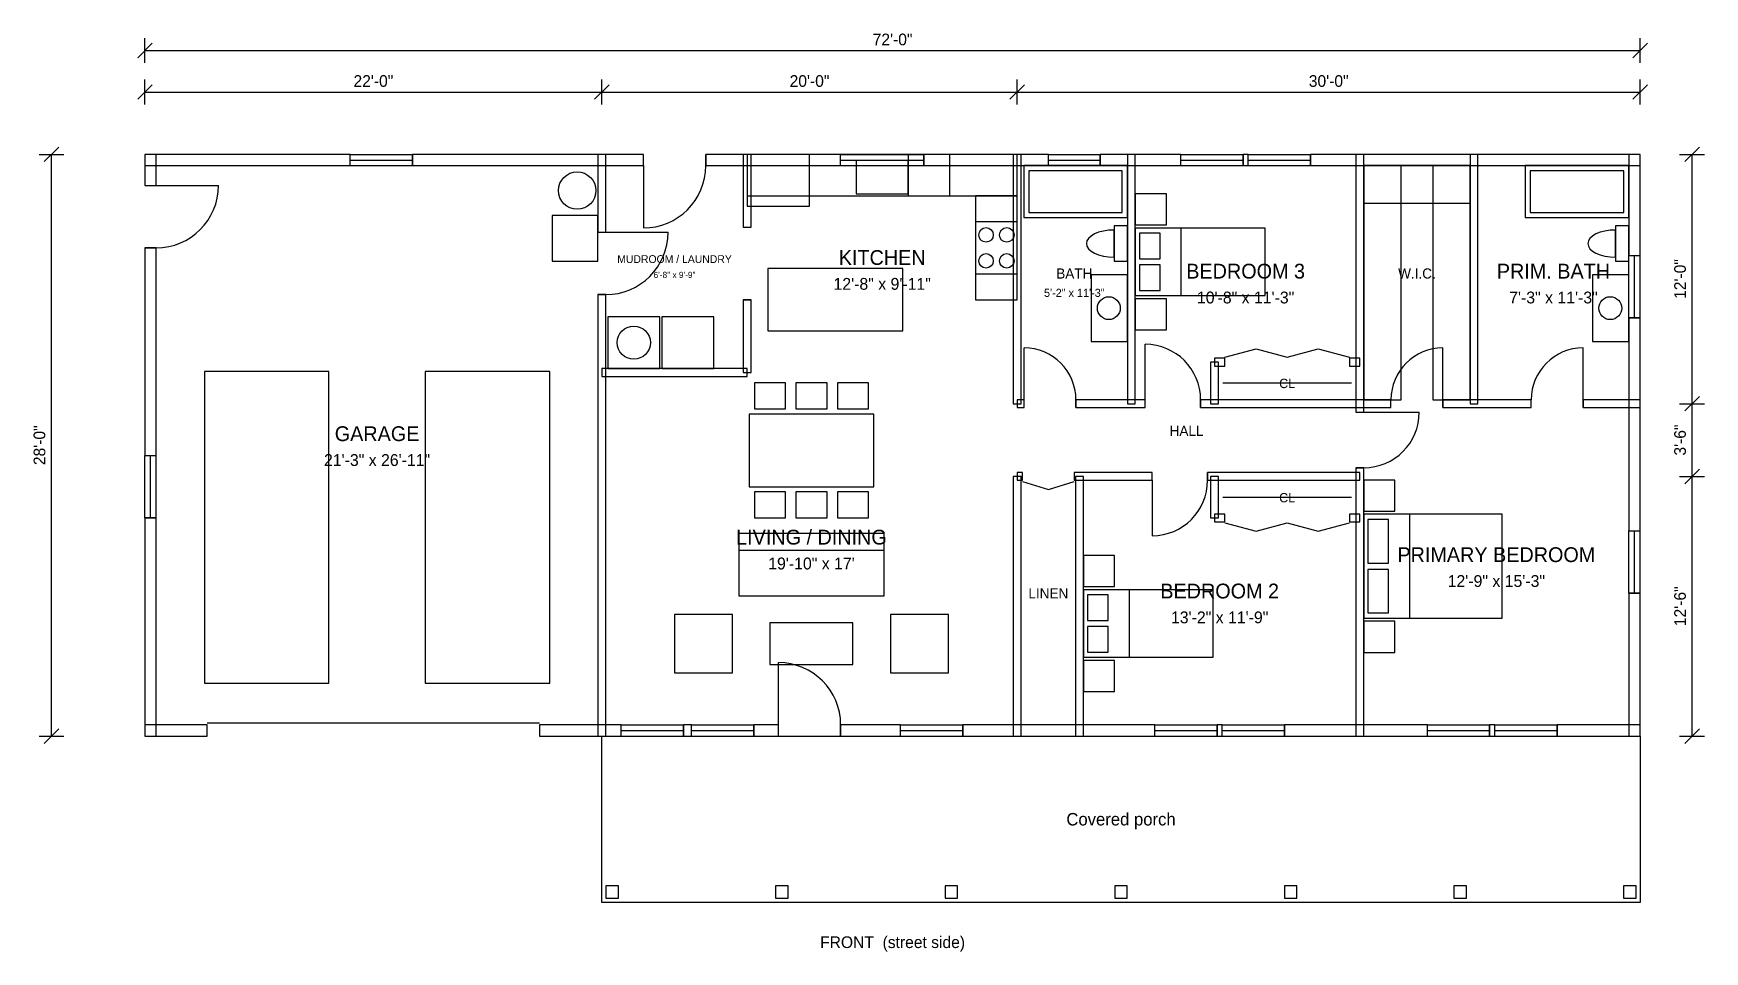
# Model space of a CAD drawing. Header units: inches. Extents: x -64 to 901, y -124 to 406.
import ezdxf
from ezdxf.enums import TextEntityAlignment as Align

# ---------------------------------------------------------------- set-up
doc = ezdxf.new("R2010")
doc.units = ezdxf.units.IN
for name, color, linetype in [('A-ANNO-DIMS', 7, 'CONTINUOUS'), ('A-ANNO-TEXT', 7, 'CONTINUOUS'), ('A-DOOR', 7, 'CONTINUOUS'), ('A-FIXT', 7, 'CONTINUOUS'), ('A-FURN', 7, 'CONTINUOUS'), ('A-GLAZ', 7, 'CONTINUOUS'), ('A-PORCH', 7, 'CONTINUOUS'), ('A-WALL', 7, 'CONTINUOUS')]:
    doc.layers.add(name, color=color, linetype=linetype)

msp = doc.modelspace()

# ---------------------------------------------------------------- linework, layer by layer
at = {"layer": 'A-ANNO-DIMS', "color": 7}
for p, q in [((-4.2, 391.8), (4.2, 400.2)), ((0, 388.8), (0, 403.2)), ((0, 396), (864, 396)), ((859.8, 391.8), (868.2, 400.2)), ((864, 388.8), (864, 403.2)), ((0, 364.8), (0, 379.2)), ((264, 364.8), (264, 379.2)), ((264, 364.8), (264, 379.2)), ((504, 364.8), (504, 379.2)), ((504, 364.8), (504, 379.2)), ((864, 364.8), (864, 379.2)), ((-4.2, 367.8), (4.2, 376.2)), ((0, 372), (264, 372)), ((259.8, 367.8), (268.2, 376.2)), ((259.8, 367.8), (268.2, 376.2)), ((264, 372), (504, 372)), ((499.8, 367.8), (508.2, 376.2)), ((499.8, 367.8), (508.2, 376.2)), ((504, 372), (864, 372)), ((859.8, 367.8), (868.2, 376.2)), ((-58.2, 331.8), (-49.8, 340.2)), ((889.8, 331.8), (898.2, 340.2)), ((-61.2, 336), (-46.8, 336)), ((-54, 0), (-54, 336)), ((886.8, 336), (901.2, 336)), ((894, 192), (894, 336)), ((889.8, 187.8), (898.2, 196.2)), ((889.8, 187.8), (898.2, 196.2)), ((886.8, 192), (901.2, 192)), ((886.8, 192), (901.2, 192)), ((894, 150), (894, 192)), ((886.8, 150), (901.2, 150)), ((886.8, 150), (901.2, 150)), ((889.8, 145.8), (898.2, 154.2)), ((889.8, 145.8), (898.2, 154.2)), ((894, 0), (894, 150)), ((-61.2, 0), (-46.8, 0)), ((-58.2, -4.2), (-49.8, 4.2)), ((886.8, 0), (901.2, 0)), ((889.8, -4.2), (898.2, 4.2))]:
    msp.add_line(p, q, dxfattribs=at)
at = {"layer": 'A-DOOR', "color": 7}
for p, q in [((288, 329.5), (288, 336)), ((288, 329.5), (288, 293.5)), ((324, 329.5), (324, 336)), ((0, 318), (6.5, 318)), ((6.5, 318), (42.5, 318)), ((261.75, 291), (266.25, 291)), ((266.25, 291), (302.25, 291)), ((345.75, 294), (350.25, 294)), ((0, 282), (6.5, 282)), ((261.75, 255), (266.25, 255)), ((345.75, 252), (350.25, 252)), ((507.96, 194.25), (507.96, 224.25)), ((577.98, 194.25), (577.98, 226.29)), ((750, 194.25), (750, 224.25)), ((831, 194.25), (831, 224.25)), ((507.96, 189.75), (507.96, 194.25)), ((537.96, 189.75), (537.96, 194.25)), ((577.98, 189.75), (577.98, 194.25)), ((610.02, 189.75), (610.02, 194.25)), ((720, 189.75), (720, 194.25)), ((750, 189.75), (750, 194.25)), ((801, 189.75), (801, 194.25)), ((831, 189.75), (831, 194.25)), ((699.75, 187.02), (704.25, 187.02)), ((704.25, 187.02), (736.29, 187.02)), ((699.75, 154.98), (704.25, 154.98)), ((582, 147.75), (582, 152.25)), ((582, 147.75), (582, 115.71)), ((614.04, 147.75), (614.04, 152.25)), ((366, 6.5), (366, 42.5)), ((36, 7.7), (228, 7.7)), ((366, 0), (366, 6.5)), ((402, 0), (402, 6.5))]:
    msp.add_line(p, q, dxfattribs=at)
for points in [[(624, 218.85), (642, 223.65), (660, 218.85), (678, 223.65), (696, 218.85)], [(507, 147.15), (522, 142.35), (537, 147.15)], [(624, 123.15), (642, 118.35), (660, 123.15), (678, 118.35), (696, 123.15)]]:
    msp.add_lwpolyline(points, dxfattribs=at)
for centre, radius, start, end in [((288, 329.5), 36, -90, 0), ((6.5, 318), 36, -90, 0), ((266.25, 291), 36, -90, 0), ((507.96, 194.25), 30, 0, 90), ((577.98, 194.25), 32.04, 0, 90), ((750, 194.25), 30, 90, 180), ((831, 194.25), 30, 90, 180), ((704.25, 187.02), 32.04, -90, 0), ((582, 147.75), 32.04, -90, 0), ((366, 6.5), 36, 0, 90)]:
    msp.add_arc(centre, radius, start, end, dxfattribs=at)
at = {"layer": 'A-FIXT', "color": 7}
for points in [[(348, 312), (504, 312), (504, 336), (348, 336)], [(348, 306), (384, 306), (384, 336), (348, 336)], [(411, 313.2), (441, 313.2), (441, 332.4), (411, 332.4)], [(441, 312), (465, 312), (465, 336), (441, 336)], [(567.75, 329.5), (507.75, 329.5), (507.75, 299.5), (567.75, 299.5)], [(857.5, 329.5), (797.5, 329.5), (797.5, 299.5), (857.5, 299.5)], [(564.75, 326.5), (510.75, 326.5), (510.75, 302.5), (564.75, 302.5)], [(854.5, 326.5), (800.5, 326.5), (800.5, 302.5), (854.5, 302.5)], [(480, 252), (504, 252), (504, 312), (480, 312)], [(261.75, 274.3), (261.75, 300.7), (235.35, 300.7), (235.35, 274.3)], [(480, 267), (504, 267), (504, 297), (480, 297)], [(559.95, 292.3), (556.836, 292.15), (553.842, 291.706), (551.083, 290.985), (548.665, 290.015), (546.68, 288.833), (545.205, 287.485), (544.297, 286.022), (543.99, 284.5), (544.297, 282.978), (545.205, 281.515), (546.68, 280.167), (548.665, 278.985), (551.083, 278.015), (553.842, 277.294), (556.836, 276.85), (559.95, 276.7)], [(567.75, 274.3), (567.75, 294.7), (559.95, 294.7), (559.95, 274.3)], [(849.7, 292.3), (846.586, 292.15), (843.592, 291.706), (840.833, 290.985), (838.415, 290.015), (836.43, 288.833), (834.955, 287.485), (834.047, 286.022), (833.74, 284.5), (834.047, 282.978), (834.955, 281.515), (836.43, 280.167), (838.415, 278.985), (840.833, 278.015), (843.592, 277.294), (846.586, 276.85), (849.7, 276.7)], [(857.5, 274.3), (857.5, 294.7), (849.7, 294.7), (849.7, 274.3)], [(360, 234), (438, 234), (438, 270), (360, 270)], [(567.75, 227.85), (567.75, 266.5), (546.75, 266.5), (546.75, 227.85)], [(857.5, 227.85), (857.5, 266.5), (836.5, 266.5), (836.5, 227.85)], [(267.45, 212.25), (297.45, 212.25), (297.45, 242.25), (267.45, 242.25)], [(298.65, 212.25), (328.65, 212.25), (328.65, 242.25), (298.65, 242.25)]]:
    msp.add_lwpolyline(points, close=True, dxfattribs=at)
for centre, radius in [((249.75, 315.1), 10.8), ((486, 289.5), 4.2), ((498, 289.5), 4.2), ((486, 274.5), 4.2), ((498, 274.5), 4.2), ((556.95, 247.175), 6.6), ((846.7, 247.175), 6.6), ((282.45, 227.25), 9.6)]:
    msp.add_circle(centre, radius, dxfattribs=at)
at = {"layer": 'A-FURN', "color": 8}
for p, q in [((598.65, 293.45), (598.65, 254.45)), ((622.8, 204), (697.2, 204)), ((622.8, 138), (697.2, 138)), ((730.65, 128.125), (730.65, 68.125)), ((568.65, 84.55), (568.65, 45.55))]:
    msp.add_line(p, q, dxfattribs=at)
for points in [[(765.75, 329.5), (704.25, 329.5), (704.25, 307.9), (765.75, 307.9)], [(704.25, 329.5), (704.25, 194.25), (725.85, 194.25), (725.85, 329.5)], [(765.75, 194.25), (765.75, 329.5), (744.15, 329.5), (744.15, 194.25)], [(572.25, 313.25), (572.25, 295.25), (590.25, 295.25), (590.25, 313.25)], [(572.25, 293.45), (572.25, 254.45), (647.25, 254.45), (647.25, 293.45)], [(574.65, 290.45), (574.65, 275.75), (586.65, 275.75), (586.65, 290.45)], [(574.65, 272.15), (574.65, 257.45), (586.65, 257.45), (586.65, 272.15)], [(572.25, 252.65), (572.25, 234.65), (590.25, 234.65), (590.25, 252.65)], [(34.312, 30.5), (106.312, 30.5), (106.312, 210.5), (34.312, 210.5)], [(161.938, 30.5), (233.938, 30.5), (233.938, 210.5), (161.938, 210.5)], [(370.125, 204), (352.125, 204), (352.125, 189), (370.125, 189)], [(394.125, 204), (376.125, 204), (376.125, 189), (394.125, 189)], [(418.125, 204), (400.125, 204), (400.125, 189), (418.125, 189)], [(421.125, 186), (349.125, 186), (349.125, 144), (421.125, 144)], [(704.25, 147.925), (704.25, 129.925), (722.25, 129.925), (722.25, 147.925)], [(370.125, 141), (352.125, 141), (352.125, 126), (370.125, 126)], [(394.125, 141), (376.125, 141), (376.125, 126), (394.125, 126)], [(418.125, 141), (400.125, 141), (400.125, 126), (418.125, 126)], [(704.25, 128.125), (704.25, 68.125), (784.29, 68.125), (784.29, 128.125)], [(427.125, 117), (343.125, 117), (343.125, 81), (427.125, 81)], [(427.125, 117), (343.125, 117), (343.125, 107.4), (427.125, 107.4)], [(706.65, 125.125), (706.65, 99.925), (718.65, 99.925), (718.65, 125.125)], [(542.25, 104.35), (542.25, 86.35), (560.25, 86.35), (560.25, 104.35)], [(706.65, 96.325), (706.65, 71.125), (718.65, 71.125), (718.65, 96.325)], [(542.25, 84.55), (542.25, 45.55), (617.25, 45.55), (617.25, 84.55)], [(544.65, 81.55), (544.65, 66.85), (556.65, 66.85), (556.65, 81.55)], [(339.525, 70.2), (305.925, 70.2), (305.925, 36.6), (339.525, 36.6)], [(464.325, 70.2), (430.725, 70.2), (430.725, 36.6), (464.325, 36.6)], [(409.125, 65.4), (361.125, 65.4), (361.125, 41.4), (409.125, 41.4)], [(544.65, 63.25), (544.65, 48.55), (556.65, 48.55), (556.65, 63.25)], [(704.25, 66.325), (704.25, 48.325), (722.25, 48.325), (722.25, 66.325)], [(542.25, 43.75), (542.25, 25.75), (560.25, 25.75), (560.25, 43.75)]]:
    msp.add_lwpolyline(points, close=True, dxfattribs=at)
at = {"layer": 'A-GLAZ', "color": 7}
for p, q in [((118.5, 329.5), (118.5, 336)), ((118.5, 336), (154.5, 336)), ((118.5, 329.5), (154.5, 329.5)), ((154.5, 329.5), (154.5, 336)), ((402, 329.5), (402, 336)), ((402, 336), (450, 336)), ((402, 329.5), (450, 329.5)), ((450, 329.5), (450, 336)), ((522, 329.5), (522, 336)), ((522, 336), (552, 336)), ((522, 329.5), (552, 329.5)), ((552, 329.5), (552, 336)), ((598.5, 329.5), (598.5, 336)), ((598.5, 336), (634.5, 336)), ((598.5, 329.5), (634.5, 329.5)), ((634.5, 329.5), (634.5, 336)), ((637.5, 329.5), (637.5, 336)), ((637.5, 336), (673.5, 336)), ((637.5, 329.5), (673.5, 329.5)), ((673.5, 329.5), (673.5, 336)), ((857.5, 277.5), (864, 277.5)), ((857.5, 241.5), (857.5, 277.5)), ((864, 241.5), (864, 277.5)), ((857.5, 241.5), (864, 241.5)), ((0, 162), (6.5, 162)), ((0, 126), (0, 162)), ((6.5, 126), (6.5, 162)), ((0, 126), (6.5, 126)), ((857.5, 118.5), (864, 118.5)), ((857.5, 82.5), (857.5, 118.5)), ((864, 82.5), (864, 118.5)), ((857.5, 82.5), (864, 82.5)), ((275.25, 0), (275.25, 6.5)), ((275.25, 6.5), (311.25, 6.5)), ((275.25, 0), (311.25, 0)), ((311.25, 0), (311.25, 6.5)), ((315.75, 0), (315.75, 6.5)), ((315.75, 6.5), (351.75, 6.5)), ((315.75, 0), (351.75, 0)), ((351.75, 0), (351.75, 6.5)), ((436.5, 0), (436.5, 6.5)), ((436.5, 6.5), (472.5, 6.5)), ((436.5, 0), (472.5, 0)), ((472.5, 0), (472.5, 6.5)), ((583.5, 0), (583.5, 6.5)), ((583.5, 6.5), (619.5, 6.5)), ((583.5, 0), (619.5, 0)), ((619.5, 0), (619.5, 6.5)), ((622.5, 0), (622.5, 6.5)), ((622.5, 6.5), (658.5, 6.5)), ((622.5, 0), (658.5, 0)), ((658.5, 0), (658.5, 6.5)), ((741, 0), (741, 6.5)), ((741, 6.5), (777, 6.5)), ((741, 0), (777, 0)), ((777, 0), (777, 6.5)), ((780, 0), (780, 6.5)), ((780, 6.5), (816, 6.5)), ((780, 0), (816, 0)), ((816, 0), (816, 6.5))]:
    msp.add_line(p, q, dxfattribs=at)
at = {"layer": 'A-GLAZ', "color": 5}
for p, q in [((118.5, 332.75), (154.5, 332.75)), ((402, 332.75), (450, 332.75)), ((522, 332.75), (552, 332.75)), ((598.5, 332.75), (634.5, 332.75)), ((637.5, 332.75), (673.5, 332.75)), ((860.75, 241.5), (860.75, 277.5)), ((3.25, 126), (3.25, 162)), ((860.75, 82.5), (860.75, 118.5)), ((275.25, 3.25), (311.25, 3.25)), ((315.75, 3.25), (351.75, 3.25)), ((436.5, 3.25), (472.5, 3.25)), ((583.5, 3.25), (619.5, 3.25)), ((622.5, 3.25), (658.5, 3.25)), ((741, 3.25), (777, 3.25)), ((780, 3.25), (816, 3.25))]:
    msp.add_line(p, q, dxfattribs=at)
at = {"layer": 'A-PORCH', "color": 7}
for points in [[(264, 0), (864, 0), (864, -96), (264, -96)], [(266.4, -93.6), (273.6, -93.6), (273.6, -86.4), (266.4, -86.4)], [(364.4, -93.6), (371.6, -93.6), (371.6, -86.4), (364.4, -86.4)], [(462.4, -93.6), (469.6, -93.6), (469.6, -86.4), (462.4, -86.4)], [(560.4, -93.6), (567.6, -93.6), (567.6, -86.4), (560.4, -86.4)], [(658.4, -93.6), (665.6, -93.6), (665.6, -86.4), (658.4, -86.4)], [(756.4, -93.6), (763.6, -93.6), (763.6, -86.4), (756.4, -86.4)], [(854.4, -93.6), (861.6, -93.6), (861.6, -86.4), (854.4, -86.4)]]:
    msp.add_lwpolyline(points, close=True, dxfattribs=at)
at = {"layer": 'A-WALL', "color": 7}
for points in [[(0, 329.5), (118.5, 329.5), (118.5, 336), (0, 336)], [(0, 318), (6.5, 318), (6.5, 336), (0, 336)], [(154.5, 329.5), (288, 329.5), (288, 336), (154.5, 336)], [(261.75, 291), (266.25, 291), (266.25, 336), (261.75, 336)], [(324, 329.5), (402, 329.5), (402, 336), (324, 336)], [(345.75, 294), (350.25, 294), (350.25, 336), (345.75, 336)], [(450, 329.5), (522, 329.5), (522, 336), (450, 336)], [(501.75, 192), (506.25, 192), (506.25, 336), (501.75, 336)], [(552, 329.5), (598.5, 329.5), (598.5, 336), (552, 336)], [(567.75, 192), (572.25, 192), (572.25, 336), (567.75, 336)], [(634.5, 329.5), (637.5, 329.5), (637.5, 336), (634.5, 336)], [(673.5, 329.5), (864, 329.5), (864, 336), (673.5, 336)], [(699.75, 187.02), (704.25, 187.02), (704.25, 336), (699.75, 336)], [(765.75, 192), (770.25, 192), (770.25, 336), (765.75, 336)], [(857.5, 277.5), (864, 277.5), (864, 336), (857.5, 336)], [(0, 162), (6.5, 162), (6.5, 282), (0, 282)], [(261.75, 0), (266.25, 0), (266.25, 255), (261.75, 255)], [(345.75, 210), (350.25, 210), (350.25, 252), (345.75, 252)], [(857.5, 118.5), (864, 118.5), (864, 241.5), (857.5, 241.5)], [(615.75, 192), (620.25, 192), (620.25, 216), (615.75, 216)], [(618, 213.75), (624, 213.75), (624, 218.25), (618, 218.25)], [(696, 213.75), (702, 213.75), (702, 218.25), (696, 218.25)], [(264, 207.75), (348, 207.75), (348, 212.25), (264, 212.25)], [(504, 189.75), (507.96, 189.75), (507.96, 194.25), (504, 194.25)], [(537.96, 189.75), (577.98, 189.75), (577.98, 194.25), (537.96, 194.25)], [(610.02, 189.75), (720, 189.75), (720, 194.25), (610.02, 194.25)], [(750, 189.75), (801, 189.75), (801, 194.25), (750, 194.25)], [(831, 189.75), (864, 189.75), (864, 194.25), (831, 194.25)], [(699.75, 0), (704.25, 0), (704.25, 154.98), (699.75, 154.98)], [(501.75, 0), (506.25, 0), (506.25, 150), (501.75, 150)], [(504, 147.75), (507, 147.75), (507, 152.25), (504, 152.25)], [(537, 147.75), (582, 147.75), (582, 152.25), (537, 152.25)], [(537.75, 0), (542.25, 0), (542.25, 150), (537.75, 150)], [(614.04, 147.75), (702, 147.75), (702, 152.25), (614.04, 152.25)], [(615.75, 126), (620.25, 126), (620.25, 150), (615.75, 150)], [(0, 0), (6.5, 0), (6.5, 126), (0, 126)], [(618, 123.75), (624, 123.75), (624, 128.25), (618, 128.25)], [(696, 123.75), (702, 123.75), (702, 128.25), (696, 128.25)], [(857.5, 0), (864, 0), (864, 82.5), (857.5, 82.5)], [(0, 0), (36, 0), (36, 6.5), (0, 6.5)], [(228, 0), (275.25, 0), (275.25, 6.5), (228, 6.5)], [(311.25, 0), (315.75, 0), (315.75, 6.5), (311.25, 6.5)], [(351.75, 0), (366, 0), (366, 6.5), (351.75, 6.5)], [(402, 0), (436.5, 0), (436.5, 6.5), (402, 6.5)], [(472.5, 0), (583.5, 0), (583.5, 6.5), (472.5, 6.5)], [(619.5, 0), (622.5, 0), (622.5, 6.5), (619.5, 6.5)], [(658.5, 0), (741, 0), (741, 6.5), (658.5, 6.5)], [(777, 0), (780, 0), (780, 6.5), (777, 6.5)], [(816, 0), (864, 0), (864, 6.5), (816, 6.5)]]:
    msp.add_lwpolyline(points, close=True, dxfattribs=at)

# ---------------------------------------------------------------- texts
at = {"layer": 'A-ANNO-DIMS', "color": 7}
for s, p in [('72\'-0"', (432, 399)), ('22\'-0"', (132, 375)), ('20\'-0"', (384, 375)), ('30\'-0"', (684, 375))]:
    msp.add_text(s, height=6.75, dxfattribs=at).set_placement(p, align=Align.CENTER)
for s, p in [('12\'-0"', (890.4, 264)), ('28\'-0"', (-57.6, 168)), ('3\'-6"', (890.4, 171)), ('12\'-6"', (890.4, 75))]:
    msp.add_text(s, height=6.75, rotation=90, dxfattribs=at).set_placement(p, align=Align.CENTER)
at = {"layer": 'A-ANNO-TEXT', "color": 7}
for s, height, p in [('KITCHEN', 8.55, (426, 272.15)), ('MUDROOM / LAUNDRY', 4.5, (306, 273.275)), ('BEDROOM 3', 8.55, (636, 264.275)), ('PRIM. BATH', 8.55, (813.875, 264.275)), ('6\'-8" x 9\'-9"', 3.6, (306, 264.575)), ('12\'-8" x 9\'-11"', 6.84, (426, 257.78)), ('BATH', 5.85, (537, 264.275)), ('W.I.C.', 5.85, (735, 264.275)), ('5\'-2" x 11\'-3"', 4.68, (537, 253.685)), ('10\'-8" x 11\'-3"', 6.84, (636, 249.905)), ('7\'-3" x 11\'-3"', 6.84, (813.875, 249.905)), ('CL', 5.4, (660, 201)), ('GARAGE', 8.55, (134.125, 170.4)), ('HALL', 5.85, (601.875, 173.4)), ('21\'-3" x 26\'-11"', 6.84, (134.125, 156.03)), ('CL', 5.4, (660, 135)), ('LIVING / DINING', 8.55, (385.125, 110.65)), ('PRIMARY BEDROOM', 8.55, (780.875, 100.525)), ('19\'-10" x 17\'', 6.84, (385.125, 96.28)), ('BEDROOM 2', 8.55, (621, 79.525)), ('12\'-9" x 15\'-3"', 6.84, (780.875, 86.155)), ('LINEN', 5.85, (522, 79.525)), ('13\'-2" x 11\'-9"', 6.84, (621, 65.155)), ('Covered porch', 7.2, (564, -51.6)), ('FRONT  (street side)', 6.75, (432, -122.4))]:
    msp.add_text(s, height=height, dxfattribs=at).set_placement(p, align=Align.CENTER)

doc.saveas('drawing.dxf')
